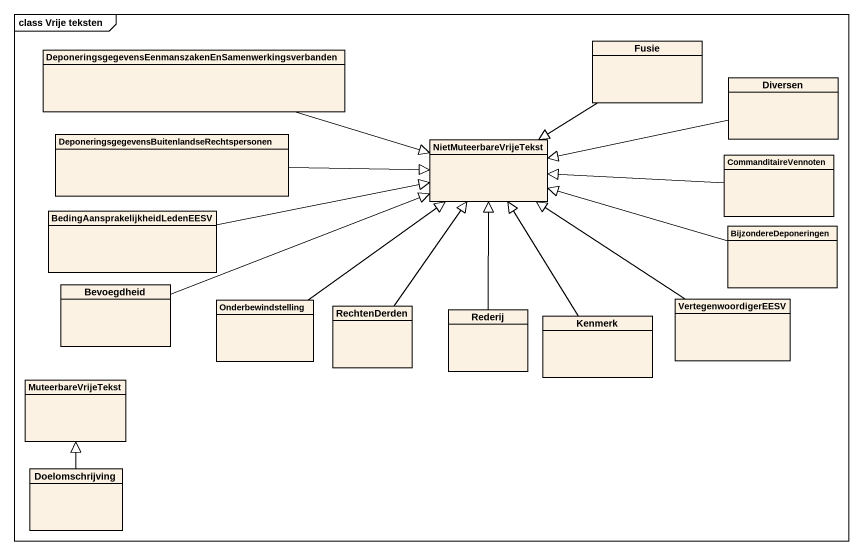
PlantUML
@startuml
mainframe class Vrije teksten
hide circle
hide empty members
class "DeponeringsgegevensEenmanszakenEnSamenwerkingsverbanden" as DeponeringsgegevensEenmansza
class Fusie
class Diversen
class "DeponeringsgegevensBuitenlandseRechtspersonen" as DeponeringsgegevensBuitenlan
class NietMuteerbareVrijeTekst
class CommanditaireVennoten
class "BedingAansprakelijkheidLedenEESV" as BedingAansprakelijkheidLeden
class BijzondereDeponeringen
class Bevoegdheid
class Onderbewindstelling
class RechtenDerden
class Rederij
class VertegenwoordigerEESV
class Kenmerk
class MuteerbareVrijeTekst
class Doelomschrijving
DeponeringsgegevensEenmansza -right-|> NietMuteerbareVrijeTekst
Fusie --|> NietMuteerbareVrijeTekst
Diversen -left-|> NietMuteerbareVrijeTekst
DeponeringsgegevensBuitenlan -right-|> NietMuteerbareVrijeTekst
CommanditaireVennoten -left-|> NietMuteerbareVrijeTekst
BedingAansprakelijkheidLeden -right-|> NietMuteerbareVrijeTekst
BijzondereDeponeringen -left-|> NietMuteerbareVrijeTekst
Bevoegdheid -right-|> NietMuteerbareVrijeTekst
Onderbewindstelling -up-|> NietMuteerbareVrijeTekst
RechtenDerden -up-|> NietMuteerbareVrijeTekst
Rederij -up-|> NietMuteerbareVrijeTekst
VertegenwoordigerEESV -up-|> NietMuteerbareVrijeTekst
Kenmerk -up-|> NietMuteerbareVrijeTekst
Doelomschrijving -up-|> MuteerbareVrijeTekst
@enduml
